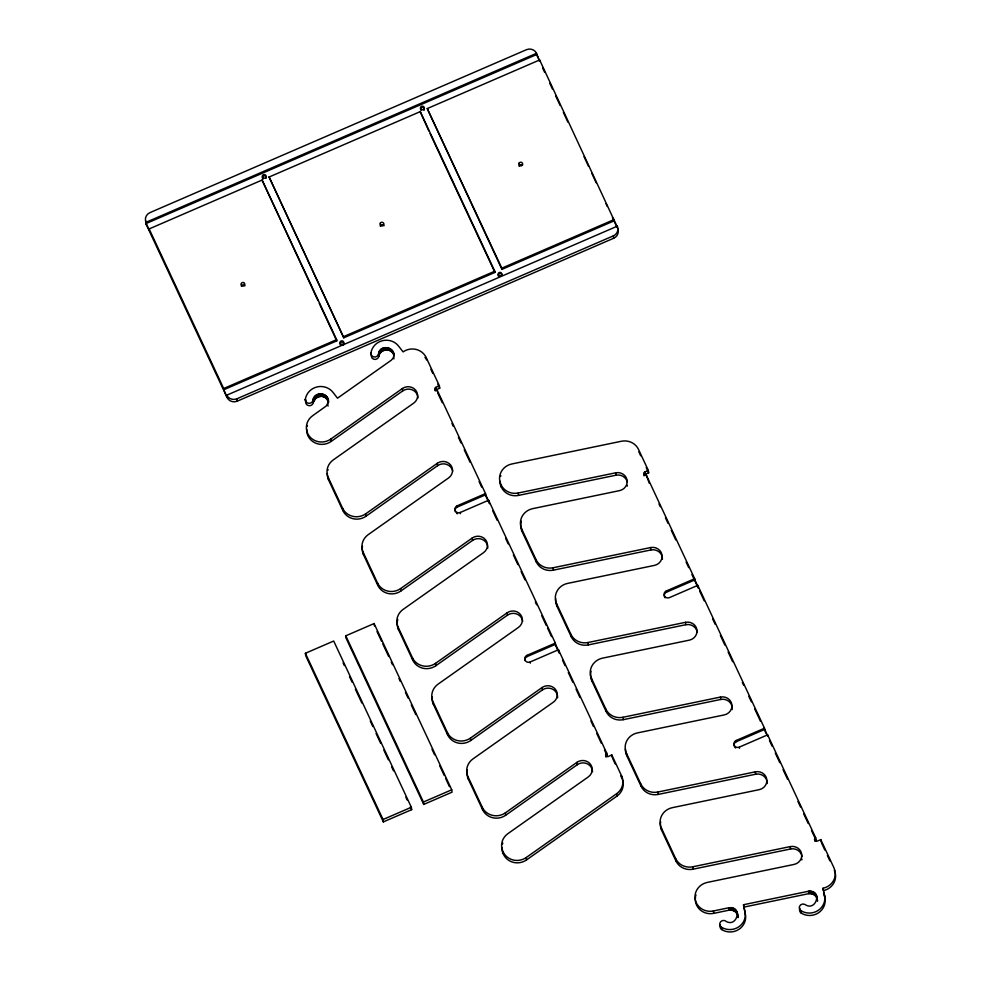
<?xml version="1.0" encoding="UTF-8"?>
<svg xmlns="http://www.w3.org/2000/svg" width="981" height="981" viewBox="0 0 981 981"><rect width="100%" height="100%" fill="white"/><g stroke="black" fill="none" stroke-linecap="round" stroke-linejoin="round"><path stroke-width="1.47" d="M305.434 399.181L305.361 399.672A3.826 3.642 -7.4 0 0 309.138 403.301L310.131 403.179A3.826 3.642 -7.4 0 0 312.865 400.604L313.184 402.995A3.826 3.642 -7.4 0 1 310.45 405.57L309.456 405.693A3.826 3.642 -7.4 0 1 305.667 402.063L305.385 399.181L305.741 401.585M435.172 390.745A1.925 1.827 -7.4 0 1 436.189 389.727L439.709 388.206L439.39 385.803L426.171 357.513A15.365 14.592 -7.4 0 0 403.081 351.897L398.752 346.318A15.365 14.592 -7.4 0 0 382.639 340.652A15.365 14.592 -7.4 0 0 370.953 352.89L370.928 353.381A3.826 3.642 -7.4 0 0 378.445 354.313C380.003 340.775 401.744 350.977 391.063 360.37L337.501 398.188L333.184 392.608A15.365 14.592 -7.4 0 0 312.608 388.721L311.026 389.788A15.365 14.592 -7.4 0 0 305.385 399.181M312.988 400.15C314.3 390.597 329.849 392.805 328.5 402.468L328.01 399.181M328.316 401.572L325.766 397.796L321.351 396.214L315.98 397.955L313.295 402.541L312.939 400.138M371.002 352.902L371.247 355.772A3.826 3.642 -7.4 0 0 378.764 356.704C379.23 348.831 391.983 347.421 393.896 355.281L393.589 352.89M452.707 471.101A9.602 9.123 -7.4 0 0 437.624 465.668L365.999 516.227A15.365 14.592 -7.4 0 1 342.909 510.623L328.623 480.04L328.304 477.637A15.365 14.592 -7.4 0 1 333.307 459.881L413.712 403.13A9.602 9.123 -7.4 0 0 415.809 390.352A9.602 9.123 -7.4 0 0 402.394 388.525L330.769 439.083A15.365 14.592 -7.4 0 1 309.309 436.153A15.365 14.592 -7.4 0 1 312.681 415.699L326.195 406.024L328.022 402.811L328.194 400.076M501.083 484.81L501.242 485.178A15.365 14.592 -7.5 0 0 518.201 493.014L615.663 472.805A9.602 9.123 -7.5 0 1 626.994 479.77A9.602 9.123 -7.5 0 1 619.514 490.635L532.683 508.649A15.365 14.592 -7.5 0 0 521.708 528.992L535.994 559.575A15.365 14.592 -7.5 0 0 553.112 567.766L650.587 547.557A9.602 9.123 -7.5 0 1 661.905 554.535A9.602 9.123 -7.5 0 1 654.425 565.399L567.594 583.401A15.365 14.592 -7.5 0 0 556.619 603.744L570.905 634.327A15.365 14.592 -7.5 0 0 588.036 642.518L685.498 622.322A9.602 9.123 -7.5 0 1 696.829 629.287A9.602 9.123 -7.5 0 1 689.349 640.152L602.506 658.153A15.365 14.592 -7.5 0 0 591.543 678.509L605.829 709.091A15.365 14.592 -7.5 0 0 622.947 717.283L720.422 697.074A9.602 9.123 -7.5 0 1 731.74 704.039A9.602 9.123 -7.5 0 1 724.26 714.916L637.429 732.917A15.365 14.592 -7.5 0 0 626.454 753.261L640.74 783.844A15.365 14.592 -7.5 0 0 657.871 792.035L755.333 771.826A9.602 9.123 -7.5 0 1 766.664 778.804A9.602 9.123 -7.5 0 1 759.184 789.668L672.341 807.67A15.365 14.592 -7.5 0 0 661.378 828.013L675.664 858.596A15.365 14.592 -7.5 0 0 692.782 866.787L790.257 846.591A9.602 9.123 -7.5 0 1 801.575 853.556A9.602 9.123 -7.5 0 1 794.095 864.42L707.264 882.422A15.365 14.592 -7.5 0 0 695.296 899.81A15.365 14.592 -7.5 0 0 713.42 910.969L728.957 907.744C743.316 906.027 736.706 928.897 725.278 920.852A3.826 3.642 -7.5 0 0 721.464 921.11L720.704 921.748A3.826 3.642 -7.5 0 0 721.023 926.886L721.415 927.192A15.365 14.592 -7.5 0 0 732.464 929.35L734.34 928.921A15.365 14.592 -7.5 0 0 744.971 911.533L743.512 904.727L808.454 891.263C822.814 889.546 816.217 912.416 804.788 904.372A3.826 3.642 -7.5 0 0 800.521 910.405L800.937 910.662A15.365 14.592 -7.5 0 0 818.179 910.429A15.365 14.592 -7.5 0 0 824.481 895.052L823.01 888.246A15.365 14.592 -7.5 0 0 833.985 867.891L820.766 839.601L817.247 841.122A1.925 1.827 -7.5 0 1 814.721 840.214A1.925 1.827 -7.5 0 1 815.702 837.799L767.62 734.867L739.306 747.117A3.838 3.654 -7.5 0 1 734.242 745.315A3.838 3.654 -7.5 0 1 736.204 740.471L764.518 728.221L697.785 585.35L669.471 597.601A3.838 3.654 -7.5 0 1 664.407 595.798A3.838 3.654 -7.5 0 1 666.369 590.954L694.683 578.704L646.381 475.282A1.925 1.827 -7.5 0 1 643.843 474.375A1.925 1.827 -7.5 0 1 644.824 471.959L648.343 470.439L638.533 449.445A15.365 14.592 -7.5 0 0 621.402 441.254L511.812 463.976A15.365 14.592 -7.5 0 0 501.083 484.81L501.389 487.214A15.365 14.592 -7.5 0 0 518.52 495.405L615.982 475.196A9.602 9.123 -7.5 0 1 627.313 482.161M744.971 911.533L745.29 913.936A15.365 14.592 -7.5 0 1 734.659 931.312L732.77 931.742A15.365 14.592 -7.5 0 1 721.734 929.583L721.329 929.277A3.826 3.642 -7.5 0 1 720.459 924.936M800.913 910.711L801.232 913.103A15.365 14.592 -7.5 0 0 818.497 912.821A15.365 14.592 -7.5 0 0 824.788 897.456L824.481 895.052M801.232 913.103L800.827 912.796A3.826 3.642 -7.5 0 1 799.956 908.455M306.71 429.077A15.365 14.592 -7.4 0 0 314.656 442.689A15.365 14.592 -7.4 0 0 331.088 441.475L402.713 390.916A9.602 9.123 -7.4 0 1 417.967 397.93M328.304 477.637L342.59 508.219A15.365 14.592 -7.4 0 0 365.692 513.836L437.318 463.277A9.602 9.123 -7.4 0 1 450.733 465.104A9.602 9.123 -7.4 0 1 448.624 477.894L368.231 534.633A15.365 14.592 -7.4 0 0 363.228 552.401L363.534 554.792L377.82 585.375A15.365 14.592 -7.4 0 0 400.922 590.979L472.548 540.433L472.229 538.029A9.602 9.123 -7.4 0 1 485.644 539.869A9.602 9.123 -7.4 0 1 483.547 552.646L403.142 609.385A15.365 14.592 -7.4 0 0 398.139 627.153L398.458 629.544L412.743 660.127A15.365 14.592 -7.4 0 0 435.834 665.743L507.459 615.185A9.602 9.123 -7.4 0 1 522.665 621.402M363.228 552.401L377.513 582.984A15.365 14.592 -7.4 0 0 400.604 588.588L472.229 538.029M398.139 627.153L412.425 657.736A15.365 14.592 -7.4 0 0 435.527 663.352L507.152 612.794A9.602 9.123 -7.4 0 1 520.568 614.621A9.602 9.123 -7.4 0 1 518.459 627.399L438.066 684.149A15.365 14.592 -7.4 0 0 433.062 701.905L433.369 704.309L447.655 734.892A15.365 14.592 -7.4 0 0 470.757 740.496L542.383 689.937L542.064 687.546A9.602 9.123 -7.4 0 1 555.479 689.373A9.602 9.123 -7.4 0 1 553.382 702.163L472.977 758.902A15.365 14.592 -7.4 0 0 467.974 776.67L468.293 779.061L482.578 809.644A15.365 14.592 -7.4 0 0 505.669 815.26L577.294 764.702A9.602 9.123 -7.4 0 1 592.549 771.704M433.062 701.905L447.348 732.488A15.365 14.592 -7.4 0 0 470.439 738.104L542.064 687.546M467.974 776.67L482.26 807.253A15.365 14.592 -7.4 0 0 505.362 812.857L576.987 762.311A9.602 9.123 -7.4 0 1 590.39 764.138A9.602 9.123 -7.4 0 1 588.293 776.915L507.9 833.654A15.365 14.592 -7.4 0 0 502.738 851.067L503.596 854.647A15.365 14.592 -7.4 0 0 526.539 859.92L616.939 796.118A15.365 14.592 -7.4 0 0 622.359 779.368M502.91 851.422A15.365 14.592 -7.4 0 0 526.221 857.529L616.62 793.727A15.365 14.592 -7.4 0 0 621.623 775.959L611.813 754.965L608.306 756.486A1.925 1.827 -7.4 0 1 605.78 755.591A1.925 1.827 -7.4 0 1 606.761 753.163L558.447 649.741L530.132 661.991A3.838 3.654 -7.4 0 1 525.068 660.188A3.838 3.654 -7.4 0 1 527.03 655.345L555.344 643.095L488.612 500.224L460.297 512.474A3.838 3.654 -7.4 0 1 455.233 510.672A3.838 3.654 -7.4 0 1 457.195 505.828L485.509 493.578L437.428 390.646A1.925 1.827 -7.4 0 1 434.902 389.751A1.925 1.827 -7.4 0 1 435.883 387.323L439.39 385.803M617.613 228.573A7.689 7.296 -7.5 0 1 613.689 238.248L237.23 401.168A7.689 7.296 -7.5 0 1 227.114 397.563L146.365 224.698L146.046 222.295L536.546 53.305L539.452 61.239M539.648 59.951L614.351 220.737L501.953 269.37L427.25 108.584L539.648 59.951L539.808 61.141L536.705 54.507L146.206 223.484L149.308 230.13L149.149 228.929L262.074 180.063L336.618 339.647L336.777 340.848L223.84 389.715L227.114 397.563M269.101 177.021L420.236 111.626L494.767 271.21L494.927 272.411L343.804 337.807L269.101 177.021L343.804 337.807M223.84 389.715L223.68 388.525L336.618 339.647M343.644 336.606L494.767 271.21M501.953 269.37L501.794 268.181L614.192 219.536M226.942 396.361L226.795 395.171L617.294 226.182L617.454 227.371L614.351 220.737M226.795 395.171A7.689 7.296 -7.6 0 0 236.924 398.776L613.37 235.857A7.689 7.296 -7.5 0 0 617.294 226.182M455.392 511.874A3.838 3.654 -7.4 0 1 457.342 507.03L485.669 494.78L485.509 493.578M644.002 475.834A1.925 1.827 -7.5 0 1 645.142 474.35L648.649 472.83L648.343 470.439M305.385 653.285L333.699 641.034L411.346 807.265L411.664 809.656L383.338 821.906L305.704 655.676L305.385 653.285L383.031 819.515L383.338 821.906M345.778 635.811L374.092 623.548L451.738 789.791L452.057 792.182L423.731 804.432L346.097 638.202L345.778 635.811L423.424 802.029L423.731 804.432M665.081 597.809A3.838 3.654 -7.5 0 1 666.528 592.156L694.842 579.906L694.683 578.704M524.933 660.471A3.838 3.654 -7.4 0 1 527.177 656.547L555.504 644.296L555.344 643.095M383.031 819.515L411.346 807.265M423.424 802.029L451.738 789.791M734.119 745.597A3.838 3.654 -7.5 0 1 736.363 741.673L764.677 729.41L764.518 728.221M520.899 523.241A15.365 14.592 -7.5 0 0 522.015 531.383L536.3 561.966A15.365 14.592 -7.5 0 0 553.431 570.157L650.894 549.949A9.602 9.123 -7.5 0 1 662.408 559.293M555.736 598.508A15.365 14.592 -7.5 0 0 556.938 606.135L571.224 636.718A15.365 14.592 -7.5 0 0 588.355 644.909L685.817 624.713A9.602 9.123 -7.5 0 1 697.27 632.463M591.543 678.509L591.85 680.9L606.135 711.483A15.365 14.592 -7.5 0 0 623.266 719.674L720.728 699.465A9.602 9.123 -7.5 0 1 732.145 709.606M625.486 749.067A15.365 14.592 -7.5 0 0 626.773 755.652L641.059 786.235A15.365 14.592 -7.5 0 0 658.19 794.426L755.652 774.217A9.602 9.123 -7.5 0 1 767.154 783.561M661.378 828.013L661.685 830.417L675.97 860.999A15.365 14.592 -7.5 0 0 693.101 869.178L790.563 848.982A9.602 9.123 -7.5 0 1 802.029 856.732M745.29 913.936L743.831 907.118L808.761 893.654C813.163 892.857 817.835 896.585 817.48 901.159L816.781 896.058M695.529 896.732A15.365 14.592 -7.5 0 0 713.739 913.36L729.263 910.135C733.653 909.338 738.337 913.066 737.982 917.64L737.528 913.421M542.677 68.143L544.614 72.3M549.777 83.36L552.364 88.891M555.602 95.807L560.114 105.494M563.352 112.398L567.864 122.085M584.014 156.653L588.539 166.341M591.764 173.257L596.289 182.932M605.976 203.68L607.276 206.451M612.438 217.512L616.963 227.187M638.852 451.836L640.691 455.773M646.197 467.581L648.649 472.83M821.71 843.341L824.862 850.073M827.375 855.469L829.889 860.852M694.842 579.906L697.945 586.54L697.785 585.35M764.677 729.41L767.78 736.057L767.62 734.867M649.275 483.204L646.381 475.282M658.974 503.964L660.262 506.723M665.437 517.796L668.024 523.327M671.249 530.255L675.774 539.93M686.111 562.076L688.699 567.607M691.936 574.523L698.398 588.367M699.686 591.126L704.211 600.813M712.611 618.803L715.198 624.333M720.373 635.406L724.885 645.093M728.123 652.009L732.648 661.697M742.335 682.457L743.635 685.216M748.81 696.289L751.385 701.82M754.622 708.736L760.434 721.194M763.672 728.11L766.259 733.641M769.484 740.569L772.072 746.1M775.297 753.016L779.821 762.703M783.059 769.619L787.584 779.306M797.921 801.44L800.508 806.983M803.733 813.899L808.258 823.586M811.495 830.502L816.02 840.19A1.925 1.827 -7.5 0 0 815.003 841.208M427.25 108.584L501.794 268.181M428.82 130.865L420.236 111.626M430.107 133.637L494.927 272.411M430.892 369.334L432.78 373.381M437.82 384.16L439.709 388.206M612.745 758.669L615.197 763.917M620.715 775.726L621.929 778.35L621.623 775.959M485.669 494.78L488.771 501.426L488.612 500.224M555.504 644.296L558.606 650.93L558.447 649.741M437.747 393.038L442.272 402.725M451.959 423.485L453.259 426.245M458.421 437.318L461.009 442.848M464.246 449.776L470.058 462.223M479.108 481.597L481.683 487.128M484.921 494.044L489.445 503.731M492.67 510.647L497.195 520.335M505.607 538.324L508.183 543.854M513.357 554.927L517.882 564.615M521.107 571.531L524.994 579.832M535.332 601.978L536.619 604.737M541.794 615.81L546.319 625.498M547.606 628.269L551.481 636.571M554.719 643.487L559.244 653.174M562.469 660.09L565.056 665.621M568.293 672.537L572.818 682.224M576.043 689.14L579.918 697.442M590.905 720.974L593.493 726.504M596.73 733.42L601.255 743.108M604.48 750.024L607.067 755.554A1.925 1.827 -7.4 0 0 605.939 757.05M317.979 300.603L262.074 180.063M319.279 303.374L336.777 340.848M376.998 631.494L381.523 641.182M382.823 643.953L388.648 656.424M391.235 661.967L392.523 664.738M398.997 678.582L400.285 681.354M405.46 692.439L408.059 697.982M411.284 704.91L415.821 714.609M431.996 749.239L434.583 754.781M439.758 765.854L444.283 775.554M445.582 778.325L449.457 786.639M149.149 228.929L223.68 388.525M343.08 662.825L344.368 665.584M349.543 676.669L352.13 682.212M355.367 689.14L361.842 702.997M370.254 720.998L372.841 726.541M376.079 733.469L380.603 743.169M383.841 750.097L388.366 759.785M391.603 766.713L393.54 770.87M405.84 797.185L407.127 799.956M410.365 806.885L411.664 809.656M501.389 487.214L500.997 486.38A15.365 14.592 -7.5 0 1 499.844 481.021M823.623 891.999L824.788 897.456M820.766 839.601L821.085 841.992M823.01 888.246L823.329 890.638A15.365 14.592 -7.5 0 0 834.304 870.294M815.702 837.799L816.02 840.19M816.413 895.212L816.732 897.603M815.934 894.414L816.253 896.818M815.358 893.691L815.677 896.082M814.696 893.041L815.003 895.432M813.948 892.477L814.255 894.868M813.126 891.999L813.433 894.39M812.243 891.631L812.562 894.022M811.324 891.373L811.643 893.765M810.38 891.214L810.686 893.617M809.411 891.189L809.73 893.581M808.454 891.263L808.761 893.654M790.257 846.591L790.563 848.982M755.333 771.826L755.652 774.217M739.306 747.117L739.466 748.307M736.204 740.471L736.363 741.673M720.422 697.074L720.728 699.465M743.512 904.727L743.831 907.118M737.271 912.538L737.589 914.93M736.915 911.692L737.222 914.084M736.437 910.895L736.756 913.299M735.86 910.172L736.179 912.563M735.198 909.522L735.505 911.913M734.438 908.958L734.757 911.349M733.629 908.48L733.935 910.871M732.746 908.112L733.065 910.503M731.826 907.854L732.145 910.245M730.882 907.707L731.188 910.098M729.913 907.67L730.232 910.061M728.957 907.744L729.263 910.135M685.498 622.322L685.817 624.713M721.44 927.143L721.734 929.583M713.42 910.969L713.739 913.36M666.369 590.954L666.528 592.156M644.824 471.959L645.142 474.35M613.37 235.857L613.689 238.248M692.782 866.787L693.101 869.178M650.587 547.557L650.894 549.949M675.664 858.596L675.97 860.999M657.871 792.035L658.19 794.426M615.663 472.805L615.982 475.196M640.74 783.844L641.059 786.235M622.947 717.283L623.266 719.674M626.454 753.261L626.773 755.652M605.829 709.091L606.135 711.483M588.036 642.518L588.355 644.909M570.905 634.327L571.224 636.718M553.112 567.766L553.431 570.157M556.619 603.744L556.938 606.135M535.994 559.575L536.3 561.966M518.201 493.014L518.52 495.405M521.708 528.992L522.015 531.383M374.092 623.548L374.411 625.952M236.924 398.776L237.23 401.168M611.813 754.965L612.132 757.357M616.62 793.727L616.939 796.118M606.761 753.163L607.067 755.554M576.987 762.311L577.294 764.702M530.132 661.991L530.28 663.181M527.03 655.345L527.177 656.547M507.152 612.794L507.459 615.185M526.221 857.529L526.539 859.92M505.362 812.857L505.669 815.26M460.297 512.474L460.445 513.664M457.195 505.828L457.342 507.03M435.883 387.323L436.189 389.727M426.171 357.513L426.49 359.904M482.26 807.253L482.578 809.644M437.318 463.277L437.624 465.668M470.439 738.104L470.757 740.496M447.348 732.488L447.655 734.892M402.394 388.525L402.713 390.916M435.527 663.352L435.834 665.743M393.283 352.02L393.589 354.423M392.866 351.198L393.185 353.589M393.602 356.52L393.908 358.911M392.351 350.438L392.658 352.829M391.738 349.739L392.044 352.13M391.027 349.126L391.333 351.517M390.242 348.598L390.561 350.99M389.396 348.169L389.715 350.56M388.501 347.838L388.807 350.242M387.569 347.63L387.875 350.021M386.612 347.532L386.919 349.923M385.643 347.544L385.962 349.935M384.687 347.679L385.006 350.07M383.755 347.912L384.062 350.315M382.86 348.267L383.166 350.658M382.014 348.721L382.332 351.112M381.241 349.273L381.548 351.664M380.542 349.91L380.849 352.314M379.929 350.634L380.236 353.025M379.414 351.419L379.721 353.81M378.997 352.253L379.316 354.644M378.703 353.123L379.022 355.514M378.519 353.859L378.874 356.25M412.425 657.736L412.743 660.127M400.604 588.588L400.922 590.979M377.513 582.984L377.82 585.375M365.692 513.836L365.999 516.227M342.59 508.219L342.909 510.623M327.703 398.311L328.022 400.702M327.298 397.489L327.605 399.88M326.771 396.716L327.09 399.108M327.728 403.682L328.034 406.073M326.158 396.017L326.465 398.421M325.447 395.404L325.766 397.796M330.769 439.083L331.088 441.475M324.674 394.877L324.981 397.268M323.828 394.448L324.135 396.839M322.921 394.129L323.24 396.52M321.989 393.908L322.308 396.312M321.032 393.81L321.351 396.214M320.064 393.835L320.382 396.226M319.107 393.957L319.426 396.349M318.175 394.203L318.494 396.594M317.28 394.558L317.599 396.949M316.446 395.012L316.753 397.403M315.661 395.564L315.98 397.955M314.962 396.201L315.269 398.593M314.349 396.913L314.656 399.304M313.834 397.697L314.153 400.089M313.43 398.531L313.736 400.922M313.135 399.414L313.442 401.805M536.399 54.862A7.689 7.296 -7.5 0 1 536.865 55.696M536.546 53.305A7.689 7.296 -7.2 0 0 526.417 49.712L149.97 212.619A7.689 7.296 -7.5 0 0 146.046 222.295M380.346 226.341A1.925 1.827 -7.5 0 1 380.469 225.875L380.702 225.458A1.925 1.827 -7.5 0 1 382.455 224.698L382.946 224.796A1.925 1.827 -7.5 0 1 384.012 225.753M519.133 166.28A1.925 1.827 -7.5 0 1 519.243 165.814L519.489 165.397A1.925 1.827 -7.5 0 1 521.242 164.636L521.733 164.747A1.925 1.827 -7.5 0 1 522.53 165.286M146.365 224.698A7.689 7.296 -7.5 0 1 145.752 220.97M241.363 286.158A1.925 1.827 -7.5 0 1 243.276 284.858L243.766 284.931A1.925 1.827 -7.5 0 1 244.894 285.814M343.89 344.11A1.925 1.827 -7.5 0 1 343.485 344.981M340.444 344.932A1.925 1.827 -7.5 0 1 341.094 342.246A1.925 1.827 -7.5 0 1 343.791 343.178M263.227 179.106A1.925 1.827 -7.5 0 1 262.712 176.69A1.925 1.827 -7.5 0 1 265.201 175.967A1.925 1.827 -7.5 0 1 266.145 178.248M424.233 109.946A1.925 1.827 -7.5 0 1 423.964 110.35M420.923 110.228A1.925 1.827 -7.5 0 1 421.646 107.554A1.925 1.827 -7.5 0 1 424.319 108.548M498.385 276.139A1.925 1.827 -7.5 0 1 499.648 273.65A1.925 1.827 -7.5 0 1 502.051 275.134M328.623 480.04A15.365 14.592 -7.4 0 1 327.323 473.492M327.838 470.353A15.365 14.592 -7.4 0 1 328.083 469.592M307.151 426.367A15.365 14.592 -7.4 0 1 307.421 425.472M424.994 357.403A15.365 14.592 -7.4 0 1 425.803 358.617M503.204 853.813A15.365 14.592 -7.4 0 1 501.916 847.265M502.431 844.138A15.365 14.592 -7.4 0 1 502.799 842.998M468.293 779.061A15.365 14.592 -7.4 0 1 467.41 769.766M542.383 689.937A9.602 9.123 -7.4 0 1 557.613 697.749M433.369 704.309A15.365 14.592 -7.4 0 1 432.143 696.964M398.458 629.544A15.365 14.592 -7.4 0 1 397.783 619.489M472.548 540.433A9.602 9.123 -7.4 0 1 487.778 548.232M363.534 554.792A15.365 14.592 -7.4 0 1 362.48 546.27M457.514 513.774A3.838 3.654 -7.4 0 1 456.631 513.321M661.685 830.417A15.365 14.592 -7.5 0 1 660.654 821.747M801.98 859.111A9.602 9.123 -7.5 0 1 801.82 859.896M695.737 895.837A15.365 14.592 -7.5 0 1 695.983 894.942M500.543 476.496A15.365 14.592 -7.5 0 1 500.85 475.626M627.399 485.337A9.602 9.123 -7.5 0 1 627.239 486.122M521.107 522.211A15.365 14.592 -7.5 0 1 521.389 521.205M591.85 680.9A15.365 14.592 -7.5 0 1 591.077 671.225M735.652 747.963A3.838 3.654 -7.5 0 1 734.401 746.504M380.383 223.055L380.15 223.484A1.925 1.827 -7.5 0 0 381.241 225.826L381.732 225.937A1.925 1.827 -7.5 0 0 383.485 225.176L383.73 224.759A1.925 1.827 -7.5 0 0 382.627 222.405L382.149 222.295A1.925 1.827 -7.5 0 0 380.383 223.055M519.17 163.005L518.937 163.422A1.925 1.827 -7.5 0 0 520.028 165.777L520.519 165.875A1.925 1.827 -7.5 0 0 522.272 165.115L522.517 164.698A1.925 1.827 -7.5 0 0 521.414 162.356L520.936 162.245A1.925 1.827 -7.5 0 0 519.17 163.005M243.46 282.54L242.957 282.467A1.925 1.827 -7.5 0 0 242.307 286.035L242.798 286.121A1.925 1.827 -7.5 0 0 243.46 282.54M421.523 109.639A1.925 1.827 -7.5 0 0 424.258 107.812A1.925 1.827 -7.5 0 0 421.266 106.488A1.925 1.827 -7.5 0 0 421.523 109.639M263.067 177.904A1.925 1.827 -7.5 0 0 266.109 176.592A1.925 1.827 -7.5 0 0 263.423 174.753A1.925 1.827 -7.5 0 0 263.067 177.904M341.057 344.319A1.925 1.827 -7.5 0 0 343.755 342.443A1.925 1.827 -7.5 0 0 340.726 341.18A1.925 1.827 -7.5 0 0 341.057 344.319M498.839 275.686A1.925 1.827 -7.5 0 0 501.892 274.41A1.925 1.827 -7.5 0 0 499.243 272.534A1.925 1.827 -7.5 0 0 498.839 275.686"/></g></svg>
